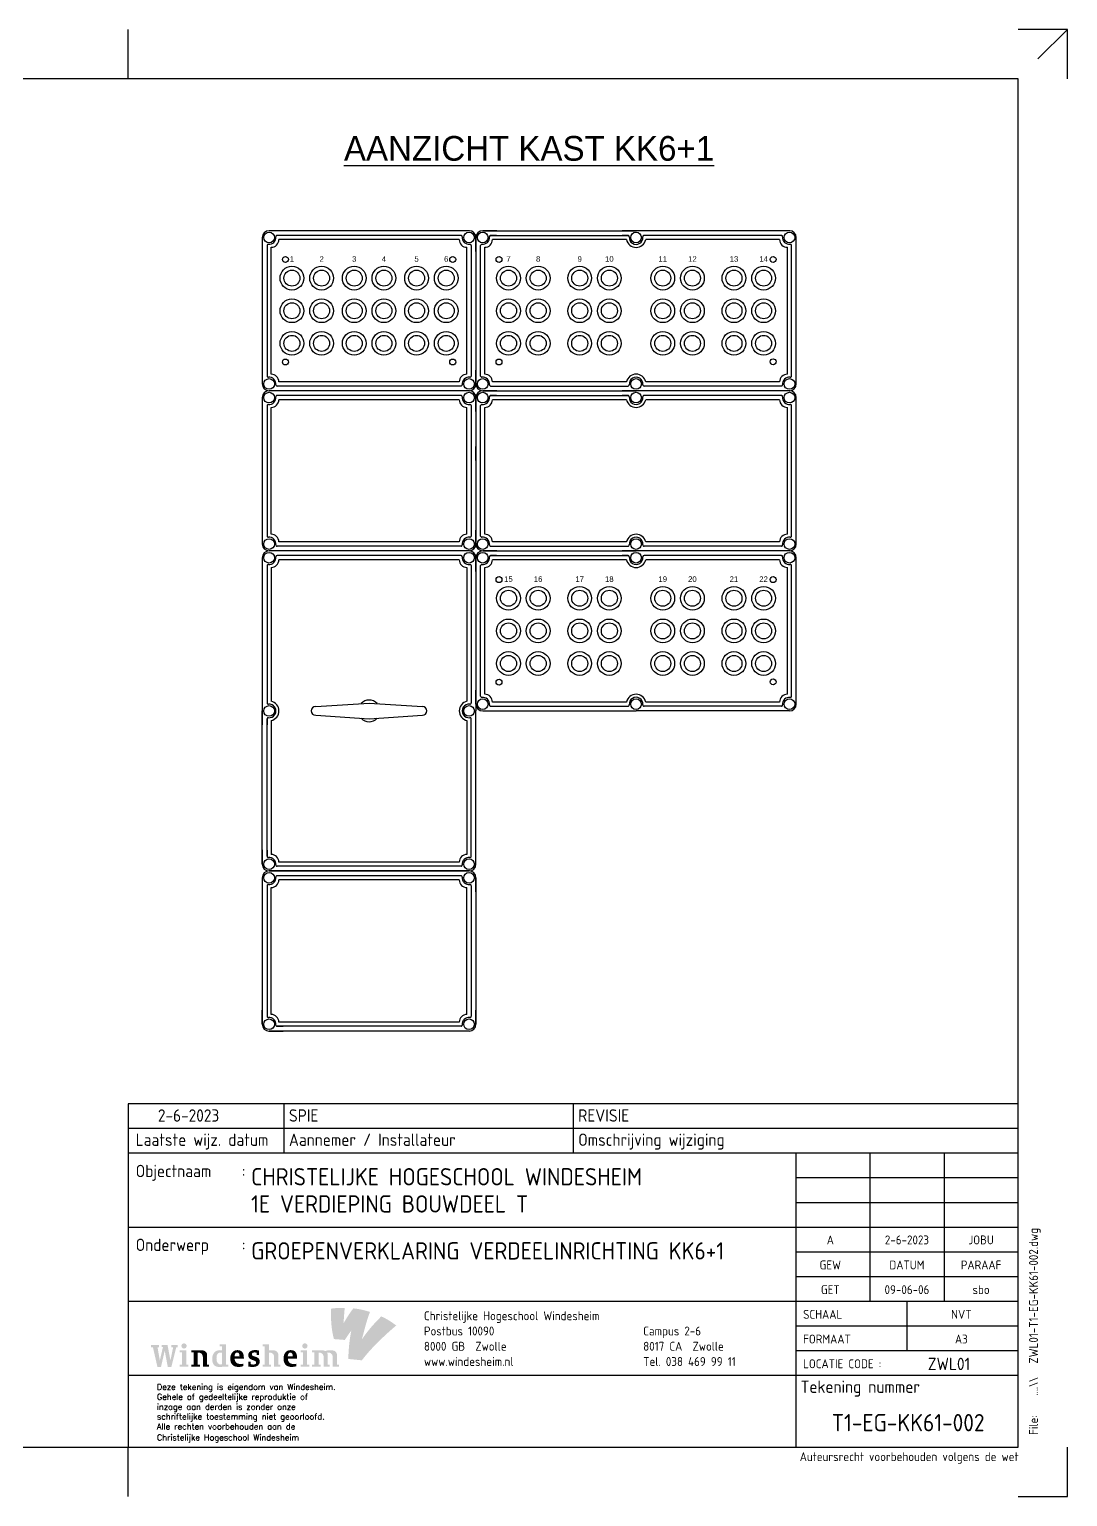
# Model space of a CAD drawing. Header units: millimetres. Extents: x 0 to 420, y 0 to 297.
# Drawn here: x 210 to 420, y 0 to 297 of the extents above; entities that cross this region are included whole.
import ezdxf
from ezdxf.enums import TextEntityAlignment as Align

# ---------------------------------------------------------------- set-up
doc = ezdxf.new("R2010")
doc.units = ezdxf.units.MM
for name, color, linetype in [('00att018', 1, 'CONTINUOUS'), ('00att025', 2, 'CONTINUOUS'), ('00att035', 3, 'CONTINUOUS'), ('00att050', 4, 'CONTINUOUS'), ('00kad018', 1, 'CONTINUOUS'), ('00kad025', 2, 'CONTINUOUS'), ('00kad070', 5, 'CONTINUOUS'), ('BL$2----_KADER', 7, 'CONTINUOUS'), ('BL$4----_LOGO', 7, 'CONTINUOUS'), ('BL$4----_STEMPEL', 7, 'CONTINUOUS'), ('KAST AANZICHT', 1, 'CONTINUOUS'), ('Kast-aanzicht', 1, 'CONTINUOUS'), ('LAAG_1', 160, 'CONTINUOUS')]:
    doc.layers.add(name, color=color, linetype=linetype)
doc.styles.add('BURO-050', font='BUROFONT.shx', dxfattribs={"height": 5})
doc.styles.add('EDU', font='ROMANS.SHX', dxfattribs={"height": 2.5})
doc.styles.add('ISO', font='isocp.shx')
doc.styles.add('NOOTER', font='arial.ttf')

# ---------------------------------------------------------------- blocks, each defined once
blk = doc.blocks.new('a3-windesheim-hor')
at = {"layer": '00kad018', "color": 1}
for p, q in [((230, 287), (230, 297)), ((420, 297), (410, 297)), ((420, 297), (414, 291)), ((420, 287), (420, 297)), ((230, 0), (230, 10)), ((420, 0), (420, 10)), ((410, 0), (420, 0))]:
    blk.add_line(p, q, dxfattribs=at)
at = {"layer": '00kad070', "color": 5}
for p, q in [((410, 287), (20, 287)), ((410, 10), (410, 287)), ((20, 10), (410, 10))]:
    blk.add_line(p, q, dxfattribs=at)
at = {"layer": '00att018', "color": 1, "style": 'ISO'}
blk.add_text('Auteursrecht voorbehouden volgens de wet', height=1.8, dxfattribs=at).set_placement((410.08, 7.2), align=Align.RIGHT)
blk = doc.blocks.new('AI9-BLK4')
at = {"layer": 'LAAG_1'}
h = blk.add_hatch(color=40, dxfattribs=at)
edge = h.paths.add_edge_path()
edge.add_spline(control_points=[(7.13, 7.18), (4.76, 4.71), (2.6, 2.64), (-0.67, -2.09), (0, 0.48), (1.33, 5.88), (2.58, 8.98), (0.66, 9.66), (-2.22, 10.26), (-4.13, 10.42), (-5.47, 8.84), (-7.52, 5.49), (-8.07, 4.43), (-8, 6.89), (-7.74, 9.27), (-7.64, 10.61), (-9.57, 10.7), (-11, 10.61), (-13.21, 10.31), (-13.29, 6), (-13.05, 2.03), (-12.01, -2), (-10.76, -2.09), (-7.6, -2.36), (-7.6, -2.36), (-7.12, -1.66), (-6.13, -0.03), (-4.98, 1.41), (-5.44, -0.9), (-5.87, -4.06), (-6.06, -7.16), (-6.12, -8.14), (-6.15, -9.12), (-6.16, -10.06), (-4.67, -10.18), (-0.96, -10.58), (-0.72, -10.61), (-0.72, -10.61), (-0.71, -10.6), (-0.71, -10.6), (-0.7, -10.59), (-0.7, -10.58), (-0.69, -10.58), (0.69, -8.77), (2.26, -6.96), (3.63, -5.5), (4.7, -4.37), (5.74, -3.33), (6.72, -2.37), (9.27, 0.11), (11.5, 2.08), (13.21, 3.49), (11.03, 5.13), (9.48, 6.13), (7.13, 7.18)], knot_values=[0, 0, 0, 0, 1, 1, 1, 2, 2, 2, 3, 3, 3, 4, 4, 4, 5, 5, 5, 6, 6, 6, 7, 7, 7, 8, 8, 8, 9, 9, 9, 10, 10, 10, 11, 11, 11, 12, 12, 12, 13, 13, 13, 14, 14, 14, 15, 15, 15, 16, 16, 16, 17, 17, 17, 18, 18, 18, 18], degree=3, periodic=0)
h = blk.add_hatch(color=154, dxfattribs=at)
edge = h.paths.add_edge_path()
edge.add_spline(control_points=[(-0.71, -10.6), (-0.71, -10.6), (-0.71, -10.6), (-0.71, -10.6), (-0.74, -10.63), (-0.72, -10.62), (-0.71, -10.6)], knot_values=[0, 0, 0, 0, 1, 1, 1, 2, 2, 2, 2], degree=3, periodic=0)
h = blk.add_hatch(color=154, dxfattribs=at)
edge = h.paths.add_edge_path()
edge.add_spline(control_points=[(-0.71, -10.6), (-0.71, -10.6), (-0.7, -10.6), (-0.7, -10.6), (-0.67, -10.57), (-0.69, -10.59), (-0.71, -10.6)], knot_values=[0, 0, 0, 0, 1, 1, 1, 2, 2, 2, 2], degree=3, periodic=0)
blk = doc.blocks.new('AI9-BLK3')
at = {"layer": 'LAAG_1'}
h = blk.add_hatch(color=154, dxfattribs=at)
edge = h.paths.add_edge_path()
edge.add_spline(control_points=[(-27.78, 3.24), (-27.78, 3.24), (-29.75, -4.72), (-29.75, -4.72), (-29.75, -4.72), (-31.22, -4.72), (-31.22, -4.72), (-31.22, -4.72), (-32.46, 1.79), (-32.46, 1.79), (-32.46, 1.79), (-33.95, -4.72), (-33.95, -4.72), (-33.95, -4.72), (-35.41, -4.72), (-35.41, -4.72), (-35.41, -4.72), (-37.24, 3.24), (-37.24, 3.24), (-37.24, 3.24), (-38.03, 3.24), (-38.03, 3.24), (-38.03, 3.24), (-38.03, 4.16), (-38.03, 4.16), (-38.03, 4.16), (-34.81, 4.16), (-34.81, 4.16), (-34.81, 4.16), (-34.81, 3.24), (-34.81, 3.24), (-34.81, 3.24), (-35.38, 3.24), (-35.38, 3.24), (-35.38, 3.24), (-34.43, -2.11), (-34.43, -2.11), (-34.43, -2.11), (-33.18, 3.26), (-33.18, 3.26), (-33.18, 3.26), (-33.73, 3.26), (-33.73, 3.26), (-33.73, 3.26), (-33.73, 4.16), (-33.73, 4.16), (-33.73, 4.16), (-31.32, 4.16), (-31.32, 4.16), (-31.32, 4.16), (-30.15, -2.11), (-30.15, -2.11), (-30.15, -2.11), (-29.03, 3.24), (-29.03, 3.24), (-29.03, 3.24), (-29.84, 3.24), (-29.84, 3.24), (-29.84, 3.24), (-29.84, 4.16), (-29.84, 4.16), (-29.84, 4.16), (-27.18, 4.16), (-27.18, 4.16), (-27.18, 4.16), (-27.18, 3.24), (-27.18, 3.24), (-27.18, 3.24), (-27.78, 3.24), (-27.78, 3.24)], knot_values=[0, 0, 0, 0, 1, 1, 1, 2, 2, 2, 3, 3, 3, 4, 4, 4, 5, 5, 5, 6, 6, 6, 7, 7, 7, 8, 8, 8, 9, 9, 9, 10, 10, 10, 11, 11, 11, 12, 12, 12, 13, 13, 13, 14, 14, 14, 15, 15, 15, 16, 16, 16, 17, 17, 17, 18, 18, 18, 19, 19, 19, 20, 20, 20, 21, 21, 21, 22, 22, 22, 23, 23, 23, 23], degree=3, periodic=0)
h = blk.add_hatch(color=154, dxfattribs=at)
edge = h.paths.add_edge_path()
edge.add_spline(control_points=[(-26.42, -4.7), (-26.42, -4.7), (-26.42, -3.87), (-26.42, -3.87), (-26.42, -3.87), (-25.47, -3.87), (-25.47, -3.87), (-25.47, -3.87), (-25.47, 1.17), (-25.47, 1.17), (-25.47, 1.17), (-26.42, 1.17), (-26.42, 1.17), (-26.42, 1.17), (-26.42, 1.99), (-26.42, 1.99), (-26.42, 1.99), (-23.75, 1.99), (-23.75, 1.99), (-23.75, 1.99), (-23.75, -3.87), (-23.75, -3.87), (-23.75, -3.87), (-22.88, -3.87), (-22.88, -3.87), (-22.88, -3.87), (-22.88, -4.7), (-22.88, -4.7), (-22.88, -4.7), (-26.42, -4.7), (-26.42, -4.7)], knot_values=[0, 0, 0, 0, 1, 1, 1, 2, 2, 2, 3, 3, 3, 4, 4, 4, 5, 5, 5, 6, 6, 6, 7, 7, 7, 8, 8, 8, 9, 9, 9, 10, 10, 10, 10], degree=3, periodic=0)
edge = h.paths.add_edge_path()
edge.add_spline(control_points=[(-24.66, 2.67), (-25.25, 2.67), (-25.71, 3.15), (-25.71, 3.74), (-25.71, 4.33), (-25.25, 4.79), (-24.66, 4.79), (-24.07, 4.79), (-23.58, 4.33), (-23.58, 3.74), (-23.58, 3.15), (-24.07, 2.67), (-24.66, 2.67)], knot_values=[0, 0, 0, 0, 1, 1, 1, 2, 2, 2, 3, 3, 3, 4, 4, 4, 4], degree=3, periodic=0)
h = blk.add_hatch(color=154, dxfattribs=at)
edge = h.paths.add_edge_path()
edge.add_spline(control_points=[(-17.02, -4.7), (-17.02, -4.7), (-17.02, -0.94), (-17.02, -0.94), (-17.02, -0.3), (-17.19, 0.21), (-17.5, 0.52), (-17.87, 0.9), (-18.34, 1.07), (-18.89, 1.07), (-18.95, 1.07), (-19.03, 1.07), (-19.09, 1.06), (-19.09, 1.06), (-19.09, -3.87), (-19.09, -3.87), (-19.09, -3.87), (-18.24, -3.87), (-18.24, -3.87), (-18.24, -3.87), (-18.24, -4.7), (-18.24, -4.7), (-18.24, -4.7), (-21.72, -4.7), (-21.72, -4.7), (-21.72, -4.7), (-21.72, -3.87), (-21.72, -3.87), (-21.72, -3.87), (-20.8, -3.87), (-20.8, -3.87), (-20.8, -3.87), (-20.8, 1.17), (-20.8, 1.17), (-20.8, 1.17), (-21.72, 1.17), (-21.72, 1.17), (-21.72, 1.17), (-21.72, 1.99), (-21.72, 1.99), (-21.72, 1.99), (-19.44, 1.99), (-19.44, 1.99), (-19.15, 1.99), (-18.89, 2.03), (-18.56, 2.03), (-16.96, 2.03), (-16.32, 1.86), (-15.88, 1.41), (-15.46, 1), (-15.3, 0.57), (-15.3, -0.15), (-15.3, -0.15), (-15.3, -3.87), (-15.3, -3.87), (-15.3, -3.87), (-14.5, -3.87), (-14.5, -3.87), (-14.5, -3.87), (-14.5, -4.7), (-14.5, -4.7), (-14.5, -4.7), (-17.02, -4.7), (-17.02, -4.7)], knot_values=[0, 0, 0, 0, 1, 1, 1, 2, 2, 2, 3, 3, 3, 4, 4, 4, 5, 5, 5, 6, 6, 6, 7, 7, 7, 8, 8, 8, 9, 9, 9, 10, 10, 10, 11, 11, 11, 12, 12, 12, 13, 13, 13, 14, 14, 14, 15, 15, 15, 16, 16, 16, 17, 17, 17, 18, 18, 18, 19, 19, 19, 20, 20, 20, 21, 21, 21, 21], degree=3, periodic=0)
h = blk.add_hatch(color=154, dxfattribs=at)
edge = h.paths.add_edge_path(flags=16)
edge.add_spline(control_points=[(-6.76, -4.7), (-6.76, -4.7), (-6.76, -3.87), (-6.76, -3.87), (-6.76, -3.87), (-7.62, -3.87), (-7.62, -3.87), (-7.62, -3.87), (-7.62, 4.46), (-7.62, 4.46), (-7.62, 4.46), (-10.2, 4.46), (-10.2, 4.46), (-10.2, 4.46), (-10.2, 3.64), (-10.2, 3.64), (-10.2, 3.64), (-9.32, 3.64), (-9.32, 3.64), (-9.32, 3.64), (-9.32, 1.95), (-9.32, 1.95), (-9.59, 2), (-9.79, 2.04), (-10.19, 2.04), (-11.95, 2.04), (-13.23, 0.68), (-13.23, -1.45), (-13.23, -3.83), (-12.29, -4.77), (-10.28, -4.77), (-9.86, -4.77), (-9.32, -4.7), (-9.12, -4.7), (-9.12, -4.7), (-6.76, -4.7), (-6.76, -4.7)], knot_values=[0, 0, 0, 0, 1, 1, 1, 2, 2, 2, 3, 3, 3, 4, 4, 4, 5, 5, 5, 6, 6, 6, 7, 7, 7, 8, 8, 8, 9, 9, 9, 10, 10, 10, 11, 11, 11, 12, 12, 12, 12], degree=3, periodic=0)
edge = h.paths.add_edge_path()
edge.add_spline(control_points=[(-9.28, -3.73), (-9.49, -3.76), (-9.62, -3.78), (-9.79, -3.78), (-10.77, -3.78), (-11.52, -3.12), (-11.52, -1.21), (-11.52, 0.4), (-10.88, 1.06), (-10, 1.06), (-9.71, 1.06), (-9.48, 1.02), (-9.28, 0.97), (-9.28, 0.97), (-9.28, -3.73), (-9.28, -3.73)], knot_values=[0, 0, 0, 0, 1, 1, 1, 2, 2, 2, 3, 3, 3, 4, 4, 4, 5, 5, 5, 5], degree=3, periodic=0)
h = blk.add_hatch(color=154, dxfattribs=at)
edge = h.paths.add_edge_path(flags=16)
edge.add_spline(control_points=[(-0.43, -1.4), (-0.43, 1.03), (-1.16, 2.05), (-3.05, 2.05), (-4.8, 2.05), (-5.93, 0.7), (-5.93, -1.35), (-5.93, -3.59), (-4.75, -4.76), (-2.66, -4.76), (-1.92, -4.76), (-1.25, -4.65), (-0.71, -4.43), (-0.71, -4.43), (-0.71, -3.47), (-0.71, -3.47), (-1.15, -3.57), (-1.59, -3.59), (-2.01, -3.59), (-3.43, -3.59), (-4.18, -2.54), (-4.18, -1.4), (-4.18, -1.4), (-0.43, -1.4), (-0.43, -1.4)], knot_values=[0, 0, 0, 0, 1, 1, 1, 2, 2, 2, 3, 3, 3, 4, 4, 4, 5, 5, 5, 6, 6, 6, 7, 7, 7, 8, 8, 8, 8], degree=3, periodic=0)
edge = h.paths.add_edge_path()
edge.add_spline(control_points=[(-2.19, -0.48), (-2.19, -0.48), (-4.21, -0.48), (-4.21, -0.48), (-4.21, 0.48), (-3.76, 1.08), (-3.17, 1.08), (-2.58, 1.08), (-2.19, 0.63), (-2.19, -0.48)], knot_values=[0, 0, 0, 0, 1, 1, 1, 2, 2, 2, 3, 3, 3, 3], degree=3, periodic=0)
h = blk.add_hatch(color=154, dxfattribs=at)
edge = h.paths.add_edge_path()
edge.add_spline(control_points=[(3.18, -4.79), (2.42, -4.79), (1.53, -4.63), (1.31, -4.55), (1.31, -4.55), (1.31, -2.67), (1.31, -2.67), (1.31, -2.67), (2.34, -2.67), (2.34, -2.67), (2.34, -2.67), (2.34, -3.62), (2.34, -3.62), (2.58, -3.7), (2.94, -3.79), (3.32, -3.79), (4.14, -3.79), (4.53, -3.52), (4.53, -3.03), (4.53, -2.53), (4.09, -2.3), (3.53, -2.1), (3.53, -2.1), (2.71, -1.81), (2.71, -1.81), (1.84, -1.5), (1.32, -0.99), (1.32, 0.08), (1.32, 1.19), (2.31, 2.08), (3.93, 2.08), (4.57, 2.08), (5.29, 2), (5.66, 1.88), (5.66, 1.88), (5.66, 0.04), (5.66, 0.04), (5.66, 0.04), (4.69, 0.04), (4.69, 0.04), (4.69, 0.04), (4.69, 1), (4.69, 1), (4.43, 1.07), (4.17, 1.11), (3.89, 1.11), (3.16, 1.11), (2.8, 0.83), (2.8, 0.37), (2.8, -0.04), (3.05, -0.24), (3.64, -0.43), (3.64, -0.43), (4.44, -0.7), (4.44, -0.7), (5.37, -1.01), (6, -1.57), (6, -2.6), (6, -4), (4.84, -4.79), (3.18, -4.79)], knot_values=[0, 0, 0, 0, 1, 1, 1, 2, 2, 2, 3, 3, 3, 4, 4, 4, 5, 5, 5, 6, 6, 6, 7, 7, 7, 8, 8, 8, 9, 9, 9, 10, 10, 10, 11, 11, 11, 12, 12, 12, 13, 13, 13, 14, 14, 14, 15, 15, 15, 16, 16, 16, 17, 17, 17, 18, 18, 18, 19, 19, 19, 20, 20, 20, 20], degree=3, periodic=0)
h = blk.add_hatch(color=154, dxfattribs=at)
edge = h.paths.add_edge_path()
edge.add_spline(control_points=[(11.81, -4.7), (11.81, -4.7), (11.81, -1.02), (11.81, -1.02), (11.81, -0.32), (11.67, 0.19), (11.34, 0.52), (10.95, 0.91), (10.48, 1.07), (9.97, 1.07), (9.88, 1.07), (9.79, 1.06), (9.75, 1.06), (9.75, 1.06), (9.75, -3.87), (9.75, -3.87), (9.75, -3.87), (10.59, -3.87), (10.59, -3.87), (10.59, -3.87), (10.59, -4.7), (10.59, -4.7), (10.59, -4.7), (7.11, -4.7), (7.11, -4.7), (7.11, -4.7), (7.11, -3.87), (7.11, -3.87), (7.11, -3.87), (8.03, -3.87), (8.03, -3.87), (8.03, -3.87), (8.03, 3.64), (8.03, 3.64), (8.03, 3.64), (7.16, 3.64), (7.16, 3.64), (7.16, 3.64), (7.16, 4.46), (7.16, 4.46), (7.16, 4.46), (9.75, 4.46), (9.75, 4.46), (9.75, 4.46), (9.75, 1.99), (9.75, 1.99), (9.93, 2), (10.23, 2.03), (10.54, 2.03), (11.88, 2.03), (12.52, 1.84), (12.96, 1.4), (13.39, 0.97), (13.53, 0.51), (13.53, -0.15), (13.53, -0.15), (13.53, -3.87), (13.53, -3.87), (13.53, -3.87), (14.34, -3.87), (14.34, -3.87), (14.34, -3.87), (14.34, -4.7), (14.34, -4.7), (14.34, -4.7), (11.81, -4.7), (11.81, -4.7)], knot_values=[0, 0, 0, 0, 1, 1, 1, 2, 2, 2, 3, 3, 3, 4, 4, 4, 5, 5, 5, 6, 6, 6, 7, 7, 7, 8, 8, 8, 9, 9, 9, 10, 10, 10, 11, 11, 11, 12, 12, 12, 13, 13, 13, 14, 14, 14, 15, 15, 15, 16, 16, 16, 17, 17, 17, 18, 18, 18, 19, 19, 19, 20, 20, 20, 21, 21, 21, 22, 22, 22, 22], degree=3, periodic=0)
h = blk.add_hatch(color=154, dxfattribs=at)
edge = h.paths.add_edge_path(flags=16)
edge.add_spline(control_points=[(21.09, -1.4), (21.09, 1.03), (20.36, 2.05), (18.47, 2.05), (16.72, 2.05), (15.6, 0.7), (15.6, -1.35), (15.6, -3.59), (16.77, -4.76), (18.87, -4.76), (19.6, -4.76), (20.27, -4.65), (20.81, -4.43), (20.81, -4.43), (20.81, -3.47), (20.81, -3.47), (20.37, -3.57), (19.93, -3.59), (19.52, -3.59), (18.09, -3.59), (17.35, -2.54), (17.35, -1.4), (17.35, -1.4), (21.09, -1.4), (21.09, -1.4)], knot_values=[0, 0, 0, 0, 1, 1, 1, 2, 2, 2, 3, 3, 3, 4, 4, 4, 5, 5, 5, 6, 6, 6, 7, 7, 7, 8, 8, 8, 8], degree=3, periodic=0)
edge = h.paths.add_edge_path()
edge.add_spline(control_points=[(19.33, -0.48), (19.33, -0.48), (17.31, -0.48), (17.31, -0.48), (17.31, 0.48), (17.76, 1.08), (18.35, 1.08), (18.94, 1.08), (19.33, 0.63), (19.33, -0.48)], knot_values=[0, 0, 0, 0, 1, 1, 1, 2, 2, 2, 3, 3, 3, 3], degree=3, periodic=0)
h = blk.add_hatch(color=154, dxfattribs=at)
edge = h.paths.add_edge_path()
edge.add_spline(control_points=[(22.47, -4.7), (22.47, -4.7), (22.47, -3.87), (22.47, -3.87), (22.47, -3.87), (23.42, -3.87), (23.42, -3.87), (23.42, -3.87), (23.42, 1.17), (23.42, 1.17), (23.42, 1.17), (22.47, 1.17), (22.47, 1.17), (22.47, 1.17), (22.47, 1.99), (22.47, 1.99), (22.47, 1.99), (25.13, 1.99), (25.13, 1.99), (25.13, 1.99), (25.13, -3.87), (25.13, -3.87), (25.13, -3.87), (26, -3.87), (26, -3.87), (26, -3.87), (26, -4.7), (26, -4.7), (26, -4.7), (22.47, -4.7), (22.47, -4.7)], knot_values=[0, 0, 0, 0, 1, 1, 1, 2, 2, 2, 3, 3, 3, 4, 4, 4, 5, 5, 5, 6, 6, 6, 7, 7, 7, 8, 8, 8, 9, 9, 9, 10, 10, 10, 10], degree=3, periodic=0)
edge = h.paths.add_edge_path()
edge.add_spline(control_points=[(24.23, 2.67), (23.64, 2.67), (23.18, 3.15), (23.18, 3.74), (23.18, 4.33), (23.64, 4.79), (24.23, 4.79), (24.82, 4.79), (25.31, 4.33), (25.31, 3.74), (25.31, 3.15), (24.82, 2.67), (24.23, 2.67)], knot_values=[0, 0, 0, 0, 1, 1, 1, 2, 2, 2, 3, 3, 3, 4, 4, 4, 4], degree=3, periodic=0)
h = blk.add_hatch(color=154, dxfattribs=at)
edge = h.paths.add_edge_path()
edge.add_spline(control_points=[(35.52, -4.7), (35.52, -4.7), (35.52, -0.89), (35.52, -0.89), (35.52, -0.3), (35.34, 0.21), (35.04, 0.52), (34.66, 0.9), (34.24, 1.07), (33.55, 1.07), (33.41, 1.07), (33.28, 1.05), (33.17, 1.03), (33.4, 0.83), (33.52, 0.35), (33.52, -0.07), (33.52, -0.07), (33.52, -3.87), (33.52, -3.87), (33.52, -3.87), (34.3, -3.87), (34.3, -3.87), (34.3, -3.87), (34.3, -4.7), (34.3, -4.7), (34.3, -4.7), (31.82, -4.7), (31.82, -4.7), (31.82, -4.7), (31.82, -0.89), (31.82, -0.89), (31.82, -0.18), (31.64, 0.24), (31.34, 0.53), (30.95, 0.92), (30.5, 1.07), (30.01, 1.07), (29.96, 1.07), (29.9, 1.06), (29.8, 1.06), (29.8, 1.06), (29.8, -3.87), (29.8, -3.87), (29.8, -3.87), (30.64, -3.87), (30.64, -3.87), (30.64, -3.87), (30.64, -4.7), (30.64, -4.7), (30.64, -4.7), (27.17, -4.7), (27.17, -4.7), (27.17, -4.7), (27.17, -3.87), (27.17, -3.87), (27.17, -3.87), (28.09, -3.87), (28.09, -3.87), (28.09, -3.87), (28.09, 1.17), (28.09, 1.17), (28.09, 1.17), (27.17, 1.17), (27.17, 1.17), (27.17, 1.17), (27.17, 1.99), (27.17, 1.99), (27.17, 1.99), (29.58, 1.99), (29.58, 1.99), (29.86, 1.99), (30.2, 2.03), (30.42, 2.03), (31.35, 2.03), (31.94, 1.93), (32.49, 1.67), (32.96, 1.86), (33.67, 2.01), (34.45, 2.01), (35.63, 2.01), (36.25, 1.82), (36.67, 1.4), (37.08, 0.99), (37.23, 0.53), (37.23, -0.08), (37.23, -0.08), (37.23, -3.87), (37.23, -3.87), (37.23, -3.87), (38.03, -3.87), (38.03, -3.87), (38.03, -3.87), (38.03, -4.7), (38.03, -4.7), (38.03, -4.7), (35.52, -4.7), (35.52, -4.7)], knot_values=[0, 0, 0, 0, 1, 1, 1, 2, 2, 2, 3, 3, 3, 4, 4, 4, 5, 5, 5, 6, 6, 6, 7, 7, 7, 8, 8, 8, 9, 9, 9, 10, 10, 10, 11, 11, 11, 12, 12, 12, 13, 13, 13, 14, 14, 14, 15, 15, 15, 16, 16, 16, 17, 17, 17, 18, 18, 18, 19, 19, 19, 20, 20, 20, 21, 21, 21, 22, 22, 22, 23, 23, 23, 24, 24, 24, 25, 25, 25, 26, 26, 26, 27, 27, 27, 28, 28, 28, 29, 29, 29, 30, 30, 30, 31, 31, 31, 32, 32, 32, 32], degree=3, periodic=0)
blk = doc.blocks.new('AI9-BLK2')
at = {"layer": 'LAAG_1', "color": 7}
for name, p in [('AI9-BLK4', (36.4, 1.35)), ('AI9-BLK3', (-11.59, -7.17))]:
    blk.add_blockref(name, p, dxfattribs=at)
blk = doc.blocks.new('CHW_ONDERHOEK')
at = {"layer": '00kad025', "color": 2}
for p, q in [((-190, 79.5), (-190, 69.5)), ((-10, 79.5), (-190, 79.5)), ((-158.5, 79.5), (-158.5, 69.5)), ((-100, 79.5), (-100, 69.5)), ((-10, 74.5), (-190, 74.5)), ((-40, 69.5), (-40, 39.5)), ((-25, 69.5), (-25, 39.5)), ((-10, 64.5), (-55, 64.5)), ((-10, 59.5), (-55, 59.5)), ((-10, 54.5), (-55, 54.5)), ((-10, 49.5), (-55, 49.5)), ((-32.5, 39.5), (-32.5, 34.5)), ((-32.5, 34.5), (-32.5, 29.5))]:
    blk.add_line(p, q, dxfattribs=at)
at = {"layer": '00kad070', "color": 5}
for p, q in [((-10, 69.5), (-190, 69.5)), ((-190, 69.5), (-190, 10)), ((-55, 69.5), (-55, 10)), ((-55, 54.5), (-190, 54.5)), ((-10, 44.5), (-55, 44.5)), ((-10, 39.5), (-190, 39.5)), ((-10, 34.5), (-55, 34.5)), ((-10, 29.5), (-55, 29.5)), ((-55, 24.5), (-190, 24.5)), ((-10, 24.5), (-55, 24.5))]:
    blk.add_line(p, q, dxfattribs=at)
at = {"layer": 'LAAG_1', "color": 7, "xscale": 0.5, "yscale": 0.5, "zscale": 0.5}
blk.add_blockref('AI9-BLK2', (-160.6, 32.22), dxfattribs=at)
at = {"layer": '00att018', "color": 1, "style": 'ISO'}
for s, p in [('GEW', (-48, 46)), ('DATUM', (-32.5, 46)), ('PARAAF', (-17.5, 46)), ('GET', (-48, 41))]:
    blk.add_text(s, height=1.8, dxfattribs=at).set_placement(p, align=Align.CENTER)
for s, p in [('SCHAAL', (-53.5, 36)), ('FORMAAT', (-53.5, 31))]:
    blk.add_text(s, height=1.8, dxfattribs=at).set_placement(p)
at = {"layer": '00att018', "color": 1, "style": 'ISO', "width": 0.9}
blk.add_text('....\\\\', height=1.8, rotation=90, dxfattribs=at).set_placement((-6, 20.5))
at = {"layer": '00att018', "color": 1, "linetype": 'Continuous', "style": 'EDU'}
for s, p in [('Gehele of gedeeltelijke reproduktie of', (-184.2, 19.6)), ('Deze tekening is eigendom van Windesheim.', (-184.2, 21.6)), ('inzage aan derden is zonder onze', (-184.2, 17.6)), ('schriftelijke toestemming niet geoorloofd.', (-184.2, 15.6)), ('Alle rechten voorbehouden aan de', (-184.2, 13.6)), ('Christelijke Hogeschool Windesheim', (-184.2, 11.38))]:
    blk.add_text(s, height=1.2, dxfattribs=at).set_placement(p)
at = {"layer": '00att018', "color": 1, "style": 'ISO'}
blk.add_text('File:', height=1.8, rotation=90, dxfattribs=at).set_placement((-6, 12.5))
for tag, p in [('WZ_CODED', (-48, 66.07)), ('WZ_DATUMD', (-32.5, 66.07)), ('WZ_WZGOEDD', (-17.5, 66.07)), ('WZ_CODEC', (-48, 61.07)), ('WZ_DATUMC', (-32.5, 61.07)), ('WZ_WZGOEDC', (-17.5, 61.07)), ('WZ_CODEB', (-48, 56.07)), ('WZ_DATUMB', (-32.5, 56.07)), ('WZ_WZGOEDB', (-17.5, 56.07)), ('WZ_CODEA', (-48, 51.07)), ('WZ_DATUMA', (-32.5, 51.07)), ('WZ_WZGOEDA', (-17.5, 51.07)), ('TKDATCREAT', (-32.5, 41)), ('TKINIT', (-17.5, 41)), ('TKSCHAAL', (-21.5, 36)), ('TKFORMAAT', (-21.5, 31))]:
    blk.add_attdef(tag, text='', height=1.8, dxfattribs=at).set_placement(p, align=Align.CENTER)
blk.add_attdef('DWGNAME', (-6, 26.93), '', height=1.8, rotation=90, dxfattribs=at)
at = {"layer": '00att025', "color": 2, "style": 'ISO'}
for s, p in [('Objectnaam', (-188.5, 64.67)), ('Onderwerp', (-188.5, 49.72)), ('Tekening nummer', (-54, 21))]:
    blk.add_text(s, height=2.5, dxfattribs=at).set_placement(p)
at = {"layer": '00att025', "style": 'ISO'}
for p in [(-167.02, 64.67), (-167.02, 49.78)]:
    blk.add_text(':', height=2.5, dxfattribs=at).set_placement(p)
at = {"layer": '00att025', "color": 1, "style": 'ISO'}
blk.add_text('LOCATIE CODE :', height=1.8, dxfattribs=at).set_placement((-53.5, 26))
at = {"layer": '00att025', "color": 2, "style": 'ISO'}
for tag, p in [('WZ_DATUM', (-184, 75.9)), ('WZ_AANNEMER_INSTALATEUR', (-157.5, 75.9)), ('WZ_OMSCHR', (-99, 75.9))]:
    blk.add_attdef(tag, p, '', height=2.5, dxfattribs=at)
at = {"layer": '00att025', "color": 3, "style": 'ISO'}
blk.add_attdef('TKVRIJ2', text='', height=2.5, dxfattribs=at).set_placement((-24, 25.62), align=Align.CENTER)
at = {"layer": '00att035', "color": 3, "style": 'ISO'}
for s, p in [('Laatste wijz. datum', (-188.5, 71)), ('Aannemer / Installateur', (-157.5, 71)), ('Omschrijving wijziging', (-99, 71))]:
    blk.add_text(s, height=2.5, dxfattribs=at).set_placement(p)
for tag, p in [('PROMSCHR', (-165.14, 63)), ('TK1OMSCHR', (-165.14, 57.5)), ('TK2OMSCHR', (-165.14, 48)), ('TKVRIJ1', (-165.14, 42.5))]:
    blk.add_attdef(tag, p, '', height=3.5, dxfattribs=at)
at = {"layer": '00att050', "color": 4, "style": 'ISO'}
blk.add_attdef('TKFASE', text='', height=5, dxfattribs=at).set_placement((-14.5, 82), align=Align.RIGHT)
blk.add_attdef('TKTEKNR', text='', height=3.5, dxfattribs=at).set_placement((-32.25, 13.23), align=Align.CENTER)
at = {"layer": 'BL$4----_LOGO', "color": 1, "style": 'ISO'}
for s, p in [('Christelijke Hogeschool Windesheim', (-130.19, 35.71)), ('Postbus 10090', (-130.19, 32.63)), ('Campus 2-6', (-85.85, 32.63)), ('8000 GB  Zwolle', (-130.19, 29.54)), ('8017 CA  Zwolle', (-85.85, 29.54)), ('www.windesheim.nl', (-130.19, 26.45)), ('Tel. 038 469 99 11', (-85.85, 26.45))]:
    blk.add_text(s, height=1.8, dxfattribs=at).set_placement(p)

msp = doc.modelspace()

# ---------------------------------------------------------------- linework, layer by layer
at = {"layer": 'KAST AANZICHT'}
for p, q in [((261.31, 256.24), (258.49, 256.24)), ((298.99, 256.24), (261.31, 256.24)), ((304.57, 256.24), (301.69, 256.24)), ((301.69, 256.24), (332.71, 256.24)), ((335.53, 256.24), (329.89, 256.24)), ((363.73, 256.24), (332.71, 256.24)), ((363.79, 256.24), (360.91, 256.24)), ((257.11, 254.86), (257.11, 225.22)), ((258.07, 253.25), (258.07, 226.83)), ((258.91, 227.2), (258.91, 252.88)), ((261.31, 255.28), (260.1, 255.28)), ((296.95, 254.44), (260.47, 254.44)), ((297.32, 255.28), (261.31, 255.28)), ((298.51, 227.2), (298.51, 252.88)), ((299.35, 253.25), (299.35, 226.83)), ((300.31, 254.86), (300.31, 225.22)), ((300.31, 252.04), (300.31, 254.86)), ((301.27, 226.83), (301.27, 253.25)), ((302.11, 227.2), (302.11, 252.88)), ((304.51, 255.28), (303.3, 255.28)), ((303.3, 255.28), (331.1, 255.28)), ((330.76, 254.44), (303.67, 254.44)), ((331.1, 255.28), (329.89, 255.28)), ((335.53, 255.28), (334.32, 255.28)), ((362.12, 255.28), (334.32, 255.28)), ((361.75, 254.44), (334.66, 254.44)), ((362.12, 255.28), (360.91, 255.28)), ((363.31, 227.2), (363.31, 252.88)), ((364.15, 252.04), (364.15, 253.25)), ((365.11, 252.04), (365.11, 254.86)), ((364.15, 226.83), (364.15, 252.04)), ((365.11, 225.22), (365.11, 252.04)), ((300.31, 225.22), (300.31, 228.04)), ((296.11, 223.84), (258.49, 223.84)), ((261.31, 223.84), (258.49, 223.84)), ((296.11, 224.8), (260.1, 224.8)), ((261.31, 222.88), (260.1, 222.88)), ((296.95, 225.64), (260.47, 225.64)), ((298.99, 223.84), (261.31, 223.84)), ((297.32, 222.88), (261.31, 222.88)), ((297.32, 224.8), (296.11, 224.8)), ((298.99, 223.84), (296.11, 223.84)), ((301.69, 223.84), (332.71, 223.84)), ((304.57, 223.84), (301.69, 223.84)), ((301.69, 223.84), (332.71, 223.84)), ((303.3, 224.8), (331.1, 224.8)), ((304.51, 222.88), (303.3, 222.88)), ((303.3, 222.88), (331.1, 222.88)), ((330.76, 225.64), (303.67, 225.64)), ((335.53, 223.84), (329.89, 223.84)), ((331.1, 222.88), (329.89, 222.88)), ((363.73, 223.84), (332.71, 223.84)), ((363.73, 223.84), (332.71, 223.84)), ((362.12, 224.8), (334.32, 224.8)), ((335.53, 222.88), (334.32, 222.88)), ((362.12, 222.88), (334.32, 222.88)), ((361.75, 225.64), (334.66, 225.64)), ((363.79, 223.84), (360.91, 223.84)), ((362.12, 222.88), (360.91, 222.88)), ((257.11, 222.46), (257.11, 192.82)), ((258.07, 220.85), (258.07, 194.43)), ((258.91, 194.8), (258.91, 220.48)), ((296.95, 222.04), (260.47, 222.04)), ((298.51, 194.8), (298.51, 220.48)), ((299.35, 220.85), (299.35, 194.43)), ((300.31, 222.46), (300.31, 192.82)), ((300.31, 219.64), (300.31, 222.46)), ((300.31, 222.46), (300.31, 192.82)), ((301.27, 194.43), (301.27, 220.85)), ((302.11, 194.8), (302.11, 220.48)), ((330.76, 222.04), (303.67, 222.04)), ((361.75, 222.04), (334.66, 222.04)), ((363.31, 194.8), (363.31, 220.48)), ((364.15, 219.64), (364.15, 220.85)), ((365.11, 219.64), (365.11, 222.46)), ((364.15, 194.43), (364.15, 219.64)), ((365.11, 192.82), (365.11, 219.64)), ((300.31, 209.73), (300.31, 212.55)), ((296.95, 193.24), (260.47, 193.24)), ((300.31, 192.82), (300.31, 195.64)), ((330.76, 193.24), (303.67, 193.24)), ((361.75, 193.24), (334.66, 193.24)), ((257.11, 190.12), (257.11, 187.24)), ((261.31, 191.44), (258.49, 191.44)), ((296.11, 191.44), (258.49, 191.44)), ((297.32, 190.48), (260.09, 190.48)), ((296.11, 192.4), (260.1, 192.4)), ((261.31, 190.48), (260.1, 190.48)), ((298.93, 191.44), (272.11, 191.44)), ((297.32, 192.4), (296.11, 192.4)), ((298.99, 191.44), (296.11, 191.44)), ((304.57, 191.44), (301.69, 191.44)), ((301.69, 191.44), (332.71, 191.44)), ((301.69, 191.44), (332.71, 191.44)), ((303.3, 192.4), (331.1, 192.4)), ((304.51, 190.48), (303.3, 190.48)), ((303.3, 190.48), (331.1, 190.48)), ((335.53, 191.44), (329.89, 191.44)), ((331.1, 190.48), (329.89, 190.48)), ((363.73, 191.44), (332.71, 191.44)), ((363.73, 191.44), (332.71, 191.44)), ((362.12, 192.4), (334.32, 192.4)), ((335.53, 190.48), (334.32, 190.48)), ((362.12, 190.48), (334.32, 190.48)), ((363.79, 191.44), (360.9, 191.44)), ((362.12, 190.48), (360.9, 190.48)), ((257.11, 190.06), (257.11, 159.04)), ((258.07, 188.45), (258.07, 187.24)), ((258.07, 188.45), (258.07, 160.65)), ((258.91, 188.08), (258.91, 160.99)), ((296.95, 189.64), (260.47, 189.64)), ((298.51, 188.08), (298.51, 160.99)), ((299.35, 188.45), (299.35, 160.65)), ((300.31, 190.06), (300.31, 160.42)), ((300.31, 187.24), (300.31, 190.06)), ((300.31, 190.06), (300.31, 159.04)), ((301.27, 162.03), (301.27, 188.45)), ((302.11, 162.4), (302.11, 188.08)), ((330.76, 189.64), (303.67, 189.64)), ((361.75, 189.64), (334.66, 189.64)), ((363.31, 162.4), (363.31, 188.08)), ((364.15, 187.24), (364.15, 188.45)), ((364.15, 162.03), (364.15, 187.24)), ((365.11, 187.24), (365.11, 190.06)), ((365.11, 160.42), (365.11, 187.24)), ((257.11, 161.86), (257.11, 156.22)), ((258.07, 161.86), (258.07, 160.65)), ((267.91, 159.93), (278.71, 160.64)), ((278.71, 160.64), (289.51, 159.93)), ((300.31, 160.42), (300.31, 163.24)), ((330.76, 160.84), (303.67, 160.84)), ((361.75, 160.84), (334.66, 160.84)), ((257.11, 128.02), (257.11, 159.04)), ((258.07, 157.43), (258.07, 156.22)), ((258.07, 129.63), (258.07, 157.43)), ((267.91, 158.16), (278.71, 157.45)), ((278.71, 157.45), (289.51, 158.16)), ((299.35, 129.63), (299.35, 157.43)), ((300.31, 128.02), (300.31, 159.04)), ((301.69, 159.04), (332.71, 159.04)), ((303.3, 160), (331.1, 160)), ((363.73, 159.04), (332.71, 159.04)), ((362.12, 160), (334.32, 160)), ((258.91, 157.09), (258.91, 130)), ((298.51, 157.09), (298.51, 130)), ((257.11, 130.9), (257.11, 128.02)), ((258.07, 130.84), (258.07, 129.63)), ((296.95, 128.44), (260.47, 128.44)), ((257.11, 125.26), (257.11, 95.62)), ((258.49, 126.64), (298.93, 126.64)), ((296.11, 126.64), (258.49, 126.64)), ((261.31, 126.64), (258.49, 126.64)), ((297.32, 127.6), (260.1, 127.6)), ((261.31, 125.68), (260.1, 125.68)), ((296.95, 124.84), (260.47, 124.84)), ((298.99, 126.64), (261.31, 126.64)), ((297.32, 125.68), (261.31, 125.68)), ((298.93, 126.64), (296.11, 126.64)), ((298.99, 126.64), (296.11, 126.64)), ((300.31, 125.26), (300.31, 95.62)), ((300.31, 122.44), (300.31, 125.26)), ((300.31, 125.26), (300.31, 95.62)), ((258.07, 123.65), (258.07, 97.23)), ((258.91, 97.6), (258.91, 123.28)), ((298.51, 97.6), (298.51, 123.28)), ((299.35, 123.65), (299.35, 97.23)), ((257.11, 95.62), (257.11, 98.44)), ((300.31, 95.62), (300.31, 98.44)), ((296.11, 95.2), (260.1, 95.2)), ((260.1, 95.2), (261.31, 95.2)), ((296.95, 96.04), (260.47, 96.04)), ((297.32, 95.2), (296.11, 95.2)), ((258.43, 94.24), (261.31, 94.24)), ((296.11, 94.24), (258.49, 94.24)), ((298.93, 94.24), (272.11, 94.24)), ((298.99, 94.24), (296.11, 94.24))]:
    msp.add_line(p, q, dxfattribs=at)
for centre, radius in [((258.49, 254.86), 1.08), ((298.93, 254.86), 1.08), ((301.69, 254.86), 1.08), ((332.71, 254.86), 1.08), ((363.73, 254.86), 1.08), ((261.79, 250.42), 0.6), ((295.63, 250.42), 0.6), ((304.99, 250.42), 0.6), ((360.43, 250.42), 0.6), ((263.11, 246.64), 2.4), ((263.11, 246.64), 1.62), ((269.11, 246.64), 2.4), ((269.11, 246.64), 1.62), ((275.71, 246.64), 2.4), ((275.71, 246.64), 1.62), ((281.71, 246.64), 2.4), ((281.71, 246.64), 1.62), ((288.31, 246.64), 2.4), ((288.31, 246.64), 1.62), ((294.31, 246.64), 2.4), ((294.31, 246.64), 1.62), ((306.91, 246.64), 2.4), ((306.91, 246.64), 1.62), ((312.91, 246.64), 2.4), ((312.91, 246.64), 1.62), ((321.31, 246.64), 2.4), ((321.31, 246.64), 1.62), ((327.31, 246.64), 2.4), ((327.31, 246.64), 1.62), ((338.11, 246.64), 2.4), ((338.11, 246.64), 1.62), ((344.11, 246.64), 2.4), ((344.11, 246.64), 1.62), ((352.51, 246.64), 2.4), ((352.51, 246.64), 1.62), ((358.51, 246.64), 2.4), ((358.51, 246.64), 1.62), ((263.11, 240.04), 2.4), ((263.11, 240.04), 1.62), ((269.11, 240.04), 2.4), ((269.11, 240.04), 1.62), ((275.71, 240.04), 2.4), ((275.71, 240.04), 1.62), ((281.71, 240.04), 2.4), ((281.71, 240.04), 1.62), ((288.31, 240.04), 2.4), ((288.31, 240.04), 1.62), ((294.31, 240.04), 2.4), ((294.31, 240.04), 1.62), ((306.91, 240.04), 2.4), ((306.91, 240.04), 1.62), ((312.91, 240.04), 2.4), ((312.91, 240.04), 1.62), ((321.31, 240.04), 2.4), ((321.31, 240.04), 1.62), ((327.31, 240.04), 2.4), ((327.31, 240.04), 1.62), ((338.11, 240.04), 2.4), ((338.11, 240.04), 1.62), ((344.11, 240.04), 2.4), ((344.11, 240.04), 1.62), ((352.51, 240.04), 2.4), ((352.51, 240.04), 1.62), ((358.51, 240.04), 2.4), ((358.51, 240.04), 1.62), ((263.11, 233.44), 2.4), ((263.11, 233.44), 1.62), ((269.11, 233.44), 2.4), ((269.11, 233.44), 1.62), ((275.71, 233.44), 2.4), ((275.71, 233.44), 1.62), ((281.71, 233.44), 2.4), ((281.71, 233.44), 1.62), ((288.31, 233.44), 2.4), ((288.31, 233.44), 1.62), ((294.31, 233.44), 2.4), ((294.31, 233.44), 1.62), ((306.91, 233.44), 2.4), ((306.91, 233.44), 1.62), ((312.91, 233.44), 2.4), ((312.91, 233.44), 1.62), ((321.31, 233.44), 2.4), ((321.31, 233.44), 1.62), ((327.31, 233.44), 2.4), ((327.31, 233.44), 1.62), ((338.11, 233.44), 2.4), ((338.11, 233.44), 1.62), ((344.11, 233.44), 2.4), ((344.11, 233.44), 1.62), ((352.51, 233.44), 2.4), ((352.51, 233.44), 1.62), ((358.51, 233.44), 2.4), ((358.51, 233.44), 1.62), ((261.79, 229.66), 0.6), ((295.63, 229.66), 0.6), ((304.99, 229.66), 0.6), ((360.43, 229.72), 0.6), ((258.49, 225.22), 1.08), ((298.93, 225.22), 1.08), ((301.69, 225.22), 1.08), ((332.71, 225.22), 1.08), ((363.73, 225.22), 1.08), ((258.49, 222.46), 1.08), ((298.93, 222.46), 1.08), ((301.69, 222.46), 1.08), ((332.71, 222.46), 1.08), ((363.73, 222.46), 1.08), ((258.49, 192.82), 1.08), ((298.93, 192.82), 1.08), ((301.69, 192.82), 1.08), ((332.71, 192.82), 1.08), ((363.73, 192.82), 1.08), ((258.49, 190.06), 1.08), ((298.93, 190.06), 1.08), ((301.69, 190.06), 1.08), ((332.71, 190.06), 1.08), ((363.73, 190.06), 1.08), ((304.99, 185.62), 0.6), ((306.91, 181.84), 2.4), ((312.91, 181.84), 2.4), ((321.31, 181.84), 2.4), ((327.31, 181.84), 2.4), ((338.11, 181.84), 2.4), ((344.11, 181.84), 2.4), ((352.51, 181.84), 2.4), ((358.51, 181.84), 2.4), ((360.43, 185.62), 0.6), ((306.91, 181.84), 1.62), ((312.91, 181.84), 1.62), ((321.31, 181.84), 1.62), ((327.31, 181.84), 1.62), ((338.11, 181.84), 1.62), ((344.11, 181.84), 1.62), ((352.51, 181.84), 1.62), ((358.51, 181.84), 1.62), ((306.91, 175.24), 2.4), ((306.91, 175.24), 1.62), ((312.91, 175.24), 2.4), ((312.91, 175.24), 1.62), ((321.31, 175.24), 2.4), ((321.31, 175.24), 1.62), ((327.31, 175.24), 2.4), ((327.31, 175.24), 1.62), ((338.11, 175.24), 2.4), ((338.11, 175.24), 1.62), ((344.11, 175.24), 2.4), ((344.11, 175.24), 1.62), ((352.51, 175.24), 2.4), ((352.51, 175.24), 1.62), ((358.51, 175.24), 2.4), ((358.51, 175.24), 1.62), ((306.91, 168.64), 2.4), ((306.91, 168.64), 1.62), ((312.91, 168.64), 2.4), ((312.91, 168.64), 1.62), ((321.31, 168.64), 2.4), ((321.31, 168.64), 1.62), ((327.31, 168.64), 2.4), ((327.31, 168.64), 1.62), ((338.11, 168.64), 2.4), ((338.11, 168.64), 1.62), ((344.11, 168.64), 2.4), ((344.11, 168.64), 1.62), ((352.51, 168.64), 2.4), ((352.51, 168.64), 1.62), ((358.51, 168.64), 2.4), ((358.51, 168.64), 1.62), ((304.99, 164.86), 0.6), ((360.43, 164.92), 0.6), ((301.69, 160.42), 1.08), ((332.71, 160.42), 1.08), ((363.73, 160.42), 1.08), ((258.49, 159.04), 1.08), ((298.93, 159.04), 1.08), ((258.49, 128.02), 1.08), ((298.93, 128.02), 1.08), ((258.49, 125.26), 1.08), ((298.93, 125.26), 1.08), ((258.49, 95.62), 1.08), ((298.93, 95.62), 1.08)]:
    msp.add_circle(centre, radius, dxfattribs=at)
for centre, radius, start, end in [((258.49, 254.86), 1.38, 90, 180), ((298.93, 254.86), 1.38, 0, 90), ((301.69, 254.86), 1.38, 90, 180), ((363.73, 254.86), 1.38, 0, 90), ((258.31, 253.25), 0.24, 83.6198, 179.9992), ((258.49, 254.86), 1.38, 263.6207, 6.3792), ((258.91, 254.44), 1.56, 270, 0), ((260.1, 255.04), 0.24, 90.0008, 186.3801), ((298.51, 254.44), 1.56, 180, 270), ((297.32, 255.04), 0.24, 353.6206, 90), ((298.93, 254.86), 1.38, 173.6208, 276.3793), ((299.11, 253.25), 0.24, 0.0008, 96.3801), ((301.51, 253.25), 0.24, 83.6206, 180), ((301.69, 254.86), 1.38, 263.6207, 6.3793), ((302.11, 254.44), 1.56, 270, 0), ((303.3, 255.04), 0.24, 90, 186.3794), ((332.71, 254.86), 1.99, 192.1563, 347.8437), ((331.1, 255.04), 0.24, 353.6198, 89.9992), ((332.71, 254.86), 1.38, 173.6207, 6.3792), ((334.32, 255.04), 0.24, 90.0007, 186.3801), ((363.31, 254.44), 1.56, 180, 270), ((362.12, 255.04), 0.24, 353.6206, 90), ((363.73, 254.86), 1.38, 173.6207, 276.3793), ((363.91, 253.25), 0.24, 0, 96.3794), ((258.31, 226.83), 0.24, 180, 276.3794), ((258.49, 225.22), 1.38, 353.6207, 96.3792), ((258.91, 225.64), 1.56, 0, 90), ((298.51, 225.64), 1.56, 90, 180), ((298.93, 225.22), 1.38, 83.6207, 186.3792), ((299.11, 226.83), 0.24, 263.6206, 0), ((301.51, 226.83), 0.24, 180.0008, 276.3801), ((301.69, 225.22), 1.38, 353.6208, 96.3793), ((302.11, 225.64), 1.56, 0, 90), ((332.71, 225.22), 1.99, 12.1563, 167.8437), ((332.71, 225.22), 1.38, 353.6208, 186.3793), ((363.31, 225.64), 1.56, 90, 180), ((363.73, 225.22), 1.38, 83.6208, 186.3793), ((363.91, 226.83), 0.24, 263.6199, 359.9992), ((258.49, 225.22), 1.38, 180, 270), ((258.49, 222.46), 1.38, 90, 180), ((260.1, 225.04), 0.24, 173.6198, 269.9992), ((260.1, 222.64), 0.24, 90.0008, 186.3801), ((297.32, 225.04), 0.24, 270, 6.3794), ((297.32, 222.64), 0.24, 353.6206, 90), ((298.93, 225.22), 1.38, 270, 0), ((298.93, 222.46), 1.38, 0, 90), ((301.69, 225.22), 1.38, 180, 270), ((301.69, 222.46), 1.38, 90, 180), ((303.3, 225.04), 0.24, 173.6206, 270), ((303.3, 222.64), 0.24, 90, 186.3794), ((331.1, 225.04), 0.24, 270.0007, 6.3801), ((331.1, 222.64), 0.24, 353.6198, 89.9992), ((334.32, 225.04), 0.24, 173.6199, 269.9993), ((334.32, 222.64), 0.24, 90.0007, 186.3801), ((362.12, 225.04), 0.24, 270.0007, 6.3801), ((362.12, 222.64), 0.24, 353.6206, 90), ((363.73, 225.22), 1.38, 270, 0), ((363.73, 222.46), 1.38, 0, 90), ((258.31, 220.85), 0.24, 83.6198, 179.9992), ((258.49, 222.46), 1.38, 263.6207, 6.3792), ((258.91, 222.04), 1.56, 270, 0), ((298.51, 222.04), 1.56, 180, 270), ((298.93, 222.46), 1.38, 173.6208, 276.3793), ((299.11, 220.85), 0.24, 0.0008, 96.3801), ((301.51, 220.85), 0.24, 83.6206, 180), ((301.69, 222.46), 1.38, 263.6207, 6.3793), ((302.11, 222.04), 1.56, 270, 0), ((332.71, 222.46), 1.99, 192.1563, 347.8437), ((332.71, 222.46), 1.38, 173.6207, 6.3792), ((363.31, 222.04), 1.56, 180, 270), ((363.73, 222.46), 1.38, 173.6207, 276.3793), ((363.91, 220.85), 0.24, 0, 96.3794), ((258.31, 194.43), 0.24, 180, 276.3794), ((258.49, 192.82), 1.38, 353.6207, 96.3792), ((258.91, 193.24), 1.56, 0, 90), ((298.51, 193.24), 1.56, 90, 180), ((298.93, 192.82), 1.38, 83.6207, 186.3792), ((299.11, 194.43), 0.24, 263.6206, 0), ((301.51, 194.43), 0.24, 180.0008, 276.3801), ((301.69, 192.82), 1.38, 353.6208, 96.3793), ((302.11, 193.24), 1.56, 0, 90), ((332.71, 192.82), 1.99, 12.1563, 167.8437), ((332.71, 192.82), 1.38, 353.6208, 186.3793), ((363.31, 193.24), 1.56, 90, 180), ((363.73, 192.82), 1.38, 83.6208, 186.3793), ((363.91, 194.43), 0.24, 263.6199, 359.9992), ((258.49, 192.82), 1.38, 180, 270), ((258.49, 190.06), 1.38, 90, 180), ((258.49, 190.06), 1.38, 263.6207, 6.3793), ((260.1, 192.64), 0.24, 173.6198, 269.9992), ((260.1, 190.24), 0.24, 90, 186.3794), ((297.32, 192.64), 0.24, 270, 6.3794), ((297.32, 190.24), 0.24, 353.6199, 89.9992), ((298.93, 190.06), 1.38, 173.6208, 276.3793), ((298.93, 192.82), 1.38, 270, 0), ((298.93, 190.06), 1.38, 0, 90), ((301.69, 192.82), 1.38, 180, 270), ((301.69, 190.06), 1.38, 90, 180), ((301.69, 190.06), 1.38, 263.6207, 6.3793), ((303.3, 192.64), 0.24, 173.6206, 270), ((303.3, 190.24), 0.24, 90, 186.3794), ((331.1, 192.64), 0.24, 270.0007, 6.3801), ((331.1, 190.24), 0.24, 353.6198, 89.9992), ((332.71, 190.06), 1.38, 173.6207, 6.3792), ((334.32, 192.64), 0.24, 173.6199, 269.9993), ((334.32, 190.24), 0.24, 90.0007, 186.3801), ((362.12, 192.64), 0.24, 270.0007, 6.3801), ((362.12, 190.24), 0.24, 353.6206, 90), ((363.73, 190.06), 1.38, 173.6207, 276.3793), ((363.73, 192.82), 1.38, 270, 0), ((363.73, 190.06), 1.38, 0, 90), ((258.31, 188.45), 0.24, 83.6206, 180), ((258.91, 189.64), 1.56, 270, 0), ((298.51, 189.64), 1.56, 180, 270), ((299.11, 188.45), 0.24, 0.0007, 96.3801), ((301.51, 188.45), 0.24, 83.6206, 180), ((302.11, 189.64), 1.56, 270, 0), ((332.71, 190.06), 1.99, 192.1563, 347.8437), ((363.31, 189.64), 1.56, 180, 270), ((363.91, 188.45), 0.24, 0, 96.3794), ((258.31, 160.65), 0.24, 180.0007, 276.3801), ((258.49, 159.04), 1.38, 263.6207, 96.3792), ((258.49, 159.04), 1.99, 282.1563, 77.8437), ((278.71, 159.04), 2.2, 42.7216, 137.2784), ((298.93, 159.04), 1.99, 102.1563, 257.8437), ((298.93, 159.04), 1.38, 83.6208, 276.3793), ((299.11, 160.65), 0.24, 263.6199, 359.9993), ((301.69, 160.42), 1.38, 180, 270), ((301.51, 162.03), 0.24, 180.0008, 276.3801), ((301.69, 160.42), 1.38, 353.6208, 96.3793), ((302.11, 160.84), 1.56, 0, 90), ((332.71, 160.42), 1.99, 12.1563, 167.8437), ((332.71, 160.42), 1.38, 353.6208, 186.3793), ((363.31, 160.84), 1.56, 90, 180), ((363.73, 160.42), 1.38, 83.6208, 186.3793), ((363.73, 160.42), 1.38, 270, 0), ((363.91, 162.03), 0.24, 263.6199, 359.9992), ((258.31, 157.43), 0.24, 83.6198, 179.9992), ((267.91, 159.04), 0.885, 90, 270), ((278.71, 159.04), 2.2, 222.7216, 317.2784), ((289.51, 159.04), 0.885, 270, 90), ((299.11, 157.43), 0.24, 0.0007, 96.3801), ((303.3, 160.24), 0.24, 173.6206, 270), ((331.1, 160.24), 0.24, 270.0007, 6.3801), ((334.32, 160.24), 0.24, 173.6199, 269.9993), ((362.12, 160.24), 0.24, 270.0007, 6.3801), ((258.49, 128.02), 1.38, 180, 270), ((258.31, 129.63), 0.24, 180, 276.3794), ((258.49, 128.02), 1.38, 353.6207, 96.3793), ((258.91, 128.44), 1.56, 0, 90), ((260.1, 127.84), 0.24, 173.6206, 270), ((298.51, 128.44), 1.56, 90, 180), ((297.32, 127.84), 0.24, 270.0008, 6.3801), ((298.93, 128.02), 1.38, 83.6208, 186.3793), ((298.93, 128.02), 1.38, 270, 0), ((299.11, 129.63), 0.24, 263.6206, 0), ((258.49, 125.26), 1.38, 90, 180), ((258.49, 125.26), 1.38, 263.6207, 6.3792), ((258.91, 124.84), 1.56, 270, 0), ((260.1, 125.44), 0.24, 90.0008, 186.3801), ((298.51, 124.84), 1.56, 180, 270), ((297.32, 125.44), 0.24, 353.6206, 90), ((298.93, 125.26), 1.38, 173.6208, 276.3793), ((298.93, 125.26), 1.38, 0, 90), ((258.31, 123.65), 0.24, 83.6198, 179.9992), ((299.11, 123.65), 0.24, 0.0008, 96.3801), ((258.49, 95.62), 1.38, 180, 270), ((258.31, 97.23), 0.24, 180, 276.3794), ((258.49, 95.62), 1.38, 353.6208, 96.3793), ((258.91, 96.04), 1.56, 0, 90), ((260.1, 95.44), 0.24, 173.6206, 270), ((298.51, 96.04), 1.56, 90, 180), ((297.32, 95.44), 0.24, 270, 6.3794), ((298.93, 95.62), 1.38, 83.6207, 186.3792), ((298.93, 95.62), 1.38, 270, 0), ((299.11, 97.23), 0.24, 263.6206, 0)]:
    msp.add_arc(centre, radius, start, end, dxfattribs=at)

# ---------------------------------------------------------------- block references
at = {"layer": 'BL$2----_KADER'}
msp.add_blockref('a3-windesheim-hor', (0, 0), dxfattribs=at)
at = {"layer": 'BL$4----_STEMPEL'}
ref = msp.add_blockref('CHW_ONDERHOEK', (420, 0), dxfattribs=at)
ref.add_attrib('TKTEKNR', 'T1-EG-KK61-002', dxfattribs={"layer": '00att050', "color": 4, "height": 3.5, "style": 'ISO'}).set_placement((387.75, 13.23), align=Align.CENTER)
ref.add_attrib('WZ_CODEA', 'A', dxfattribs={"layer": '00att018', "color": 1, "height": 1.8, "style": 'ISO'}).set_placement((372, 51.07), align=Align.CENTER)
ref.add_attrib('WZ_DATUMA', '2-6-2023', dxfattribs={"layer": '00att018', "color": 1, "height": 1.8, "style": 'ISO'}).set_placement((387.5, 51.07), align=Align.CENTER)
ref.add_attrib('WZ_WZGOEDA', 'JOBU', dxfattribs={"layer": '00att018', "color": 1, "height": 1.8, "style": 'ISO'}).set_placement((402.5, 51.07), align=Align.CENTER)
ref.add_attrib('TKDATCREAT', '09-06-06', dxfattribs={"layer": '00att018', "color": 1, "height": 1.8, "style": 'ISO'}).set_placement((387.5, 41), align=Align.CENTER)
ref.add_attrib('TKINIT', 'sbo', dxfattribs={"layer": '00att018', "color": 1, "height": 1.8, "style": 'ISO'}).set_placement((402.5, 41), align=Align.CENTER)
ref.add_attrib('TKSCHAAL', 'NVT', dxfattribs={"layer": '00att018', "color": 1, "height": 1.8, "style": 'ISO'}).set_placement((398.5, 36), align=Align.CENTER)
ref.add_attrib('TKFORMAAT', 'A3', dxfattribs={"layer": '00att018', "color": 1, "height": 1.8, "style": 'ISO'}).set_placement((398.5, 31), align=Align.CENTER)
ref.add_attrib('TKVRIJ2', 'ZWL01', dxfattribs={"layer": '00att025', "color": 3, "height": 2.5, "style": 'ISO'}).set_placement((396, 25.62), align=Align.CENTER)
ref.add_attrib('PROMSCHR', 'CHRISTELIJKE HOGESCHOOL WINDESHEIM', (254.86, 63), dxfattribs={"layer": '00att035', "color": 3, "height": 3.5, "style": 'ISO'})
ref.add_attrib('TK2OMSCHR', 'GROEPENVERKLARING VERDEELINRICHTING KK6+1', (254.86, 48), dxfattribs={"layer": '00att035', "color": 3, "height": 3.5, "style": 'ISO'})
ref.add_attrib('TKFILE', 'ZWL01-T1-EG-KK61-002.dwg', (414, 26.93), dxfattribs={"layer": '00att018', "color": 1, "height": 1.8, "rotation": 90, "style": 'ISO'})
ref.add_attrib('TK1OMSCHR', '1E VERDIEPING BOUWDEEL T', (254.86, 57.5), dxfattribs={"layer": '00att035', "color": 3, "height": 3.5, "style": 'ISO'})
ref.add_attrib('WZ_DATUM', '2-6-2023', (236, 75.9), dxfattribs={"layer": '00att025', "color": 2, "height": 2.5, "style": 'ISO'})
ref.add_attrib('WZ_AANNEMER_INSTALATEUR', 'SPIE', (262.5, 75.9), dxfattribs={"layer": '00att025', "color": 2, "height": 2.5, "style": 'ISO'})
ref.add_attrib('WZ_OMSCHR', 'REVISIE', (321, 75.9), dxfattribs={"layer": '00att025', "color": 2, "height": 2.5, "style": 'ISO'})

# ---------------------------------------------------------------- texts
at = {"layer": 'KAST AANZICHT', "style": 'NOOTER'}
for s, p in [('1', (263.11, 250.52)), ('2', (269.11, 250.52)), ('3', (275.71, 250.52)), ('4', (281.71, 250.52)), ('5', (288.31, 250.52)), ('6', (294.31, 250.52)), ('7', (306.91, 250.52)), ('8', (312.91, 250.52)), ('9', (321.31, 250.52)), ('10', (327.31, 250.52)), ('11', (338.11, 250.52)), ('12', (344.11, 250.52)), ('13', (352.51, 250.52)), ('14', (358.51, 250.52)), ('15', (306.9, 185.72)), ('16', (312.9, 185.72)), ('17', (321.3, 185.72)), ('18', (327.3, 185.72)), ('19', (338.1, 185.72)), ('20', (344.1, 185.72)), ('21', (352.5, 185.72)), ('22', (358.5, 185.72))]:
    msp.add_text(s, height=1.12, dxfattribs=at).set_placement(p, align=Align.MIDDLE)
at = {"layer": 'Kast-aanzicht', "color": 4, "style": 'BURO-050'}
msp.add_text('%%UAANZICHT KAST KK6+1', height=5, dxfattribs=at).set_placement((273.63, 270.41))

doc.saveas('drawing.dxf')
